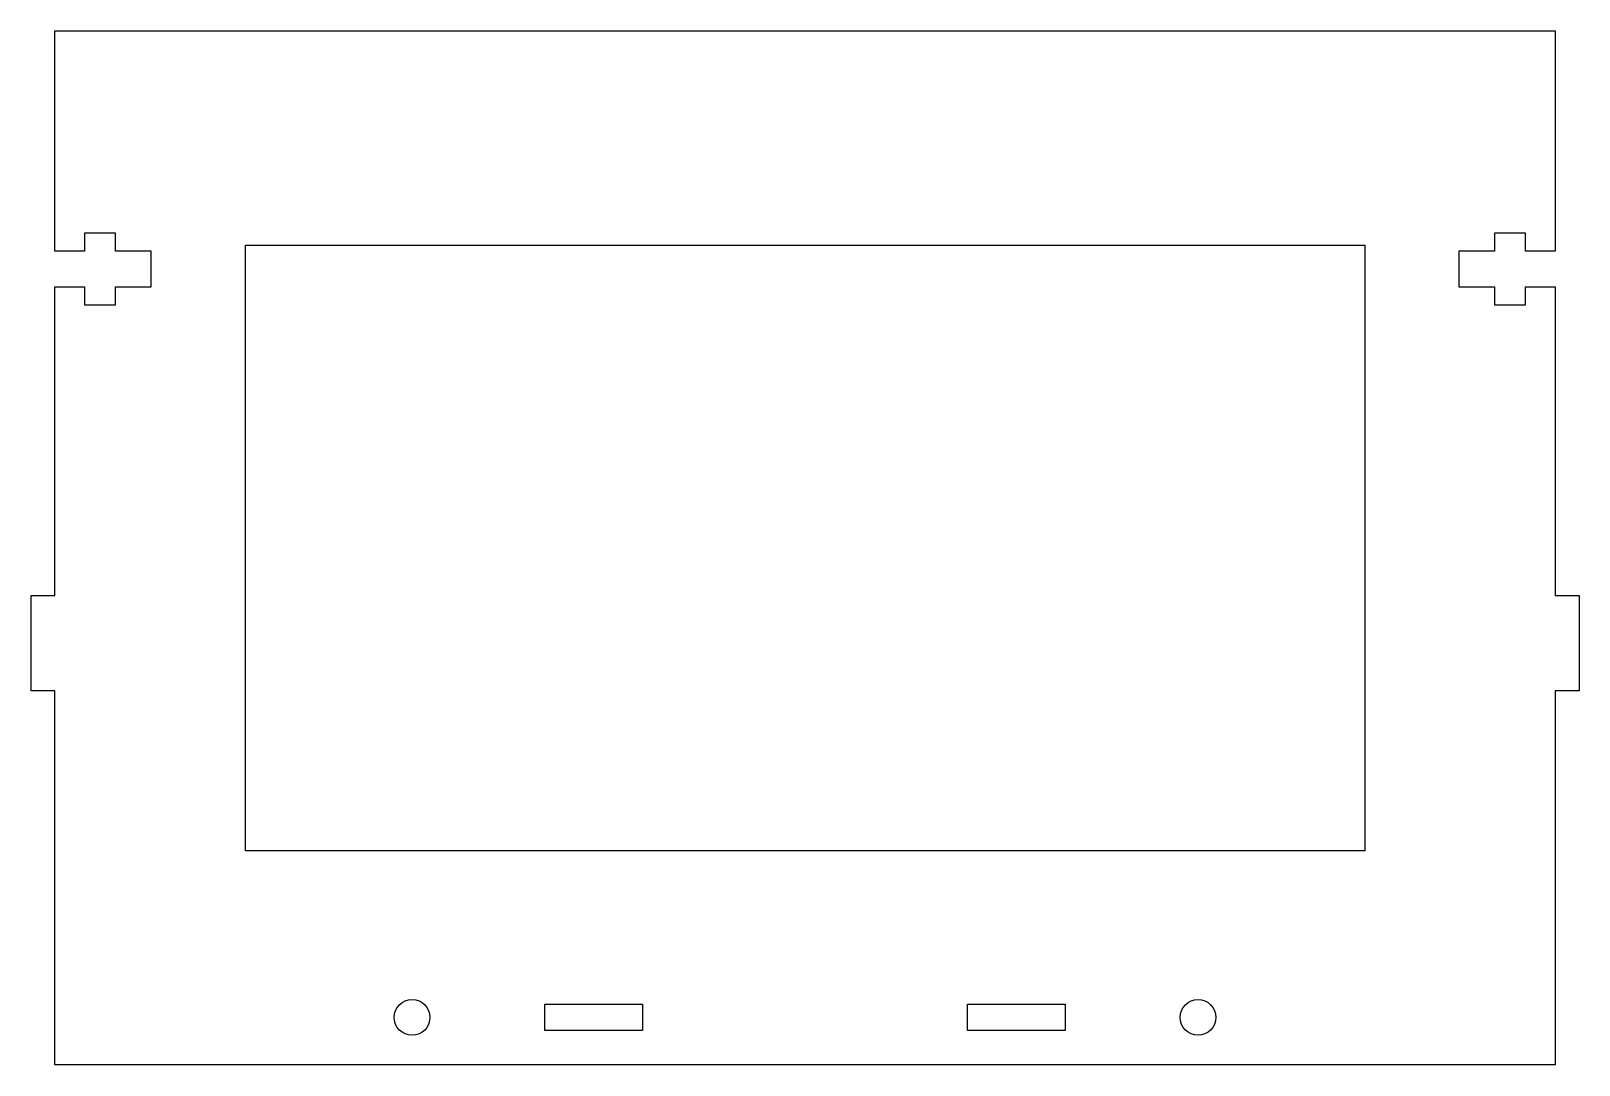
# Model space of a CAD drawing. Header units: millimetres. Extents: x -63 to 67, y -119 to -32.
import ezdxf

# ---------------------------------------------------------------- set-up
doc = ezdxf.new("R2010")
doc.units = ezdxf.units.MM

msp = doc.modelspace()

# ---------------------------------------------------------------- linework, layer by layer
at = {"color": 7, "linetype": 'Continuous', "lineweight": 25}
for p, q in [((-60.73, -50.2), (-60.73, -31.7)), ((-60.73, -31.7), (65.27, -31.7)), ((65.27, -31.7), (65.27, -50.2)), ((-55.63, -48.7), (-58.23, -48.7)), ((-58.23, -48.7), (-58.23, -50.2)), ((-55.63, -50.2), (-55.63, -48.7)), ((62.77, -48.7), (60.17, -48.7)), ((60.17, -48.7), (60.17, -50.2)), ((62.77, -50.2), (62.77, -48.7)), ((-58.23, -50.2), (-60.73, -50.2)), ((-52.63, -50.2), (-55.63, -50.2)), ((-52.63, -53.2), (-52.63, -50.2)), ((-44.73, -49.7), (49.27, -49.7)), ((-44.73, -100.57), (-44.73, -49.7)), ((49.27, -49.7), (49.27, -100.57)), ((60.17, -50.2), (57.17, -50.2)), ((57.17, -50.2), (57.17, -53.2)), ((65.27, -50.2), (62.77, -50.2)), ((-60.73, -79.14), (-60.73, -53.2)), ((-60.73, -53.2), (-58.23, -53.2)), ((-58.23, -53.2), (-58.23, -54.7)), ((-55.63, -54.7), (-55.63, -53.2)), ((-55.63, -53.2), (-52.63, -53.2)), ((57.17, -53.2), (60.17, -53.2)), ((60.17, -53.2), (60.17, -54.7)), ((62.77, -54.7), (62.77, -53.2)), ((62.77, -53.2), (65.27, -53.2)), ((65.27, -53.2), (65.27, -79.14)), ((-58.23, -54.7), (-55.63, -54.7)), ((60.17, -54.7), (62.77, -54.7)), ((-62.73, -87.14), (-62.73, -79.14)), ((-62.73, -79.14), (-60.73, -79.14)), ((65.27, -79.14), (67.27, -79.14)), ((67.27, -79.14), (67.27, -87.14)), ((-60.73, -87.14), (-62.73, -87.14)), ((-60.73, -118.57), (-60.73, -87.14)), ((67.27, -87.14), (65.27, -87.14)), ((65.27, -87.14), (65.27, -118.57)), ((49.27, -100.57), (-44.73, -100.57)), ((-19.58, -113.47), (-11.38, -113.47)), ((-19.58, -115.67), (-19.58, -113.47)), ((-11.38, -113.47), (-11.38, -115.67)), ((15.92, -115.67), (15.92, -113.47)), ((15.92, -113.47), (24.12, -113.47)), ((24.12, -113.47), (24.12, -115.67)), ((-11.38, -115.67), (-19.58, -115.67)), ((24.12, -115.67), (15.92, -115.67)), ((65.27, -118.57), (-60.73, -118.57))]:
    msp.add_line(p, q, dxfattribs=at)
for centre in [(-30.73, -114.57), (35.27, -114.57)]:
    msp.add_circle(centre, 1.5, dxfattribs=at)

doc.saveas('drawing.dxf')
